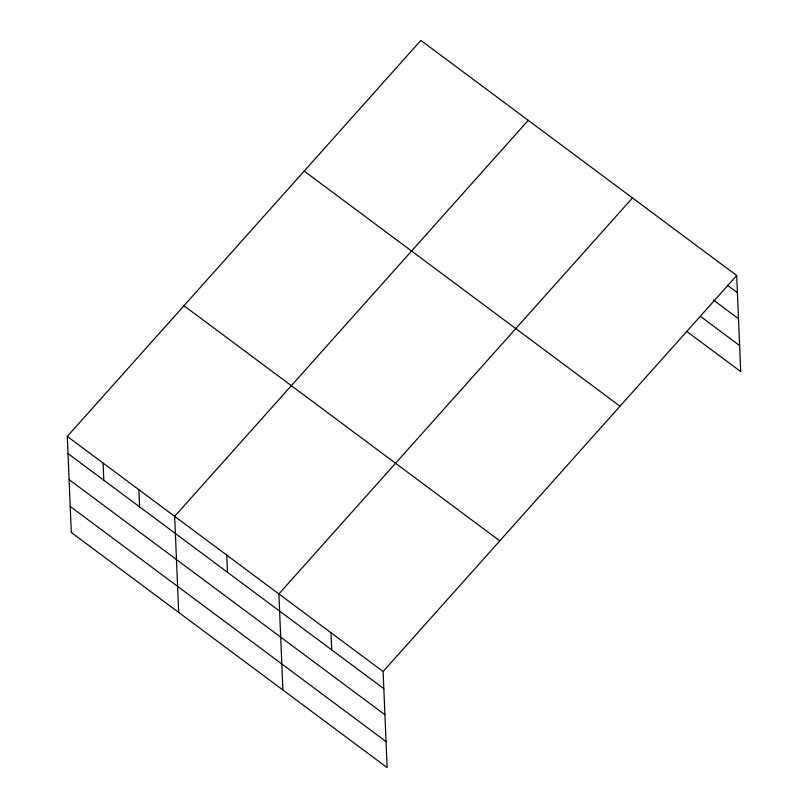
<?xml version="1.0" encoding="UTF-8"?>
<svg xmlns="http://www.w3.org/2000/svg" width="808" height="808" viewBox="0 0 808 808"><rect width="100%" height="100%" fill="white"/><g stroke="black" fill="none" stroke-linecap="round" stroke-linejoin="round"><path stroke-width="1.21" d="M736.694 275.518L383.103 671.539L387.133 767.6L71.306 532.482L67.286 436.411L420.867 40.4L736.694 275.518L740.714 371.589L686.598 331.3M528.25 120.342L174.659 516.352L178.689 612.424M632.472 197.93L278.881 593.941L282.911 690.012M727.392 285.214L737.411 292.678M713.444 300.061L738.502 318.716M700.546 316.453L739.623 345.551M304.182 171.084L620.009 406.202M183.961 305.727L499.788 540.855M67.286 436.411L383.103 671.539M68.003 453.561L383.83 688.689M69.094 479.609L384.921 714.726M70.215 506.434L386.042 741.562M330.997 632.745L331.714 649.895M226.775 555.146L227.492 572.306M138.875 489.709L139.592 506.858M103.081 463.065L103.798 480.215"/></g></svg>
